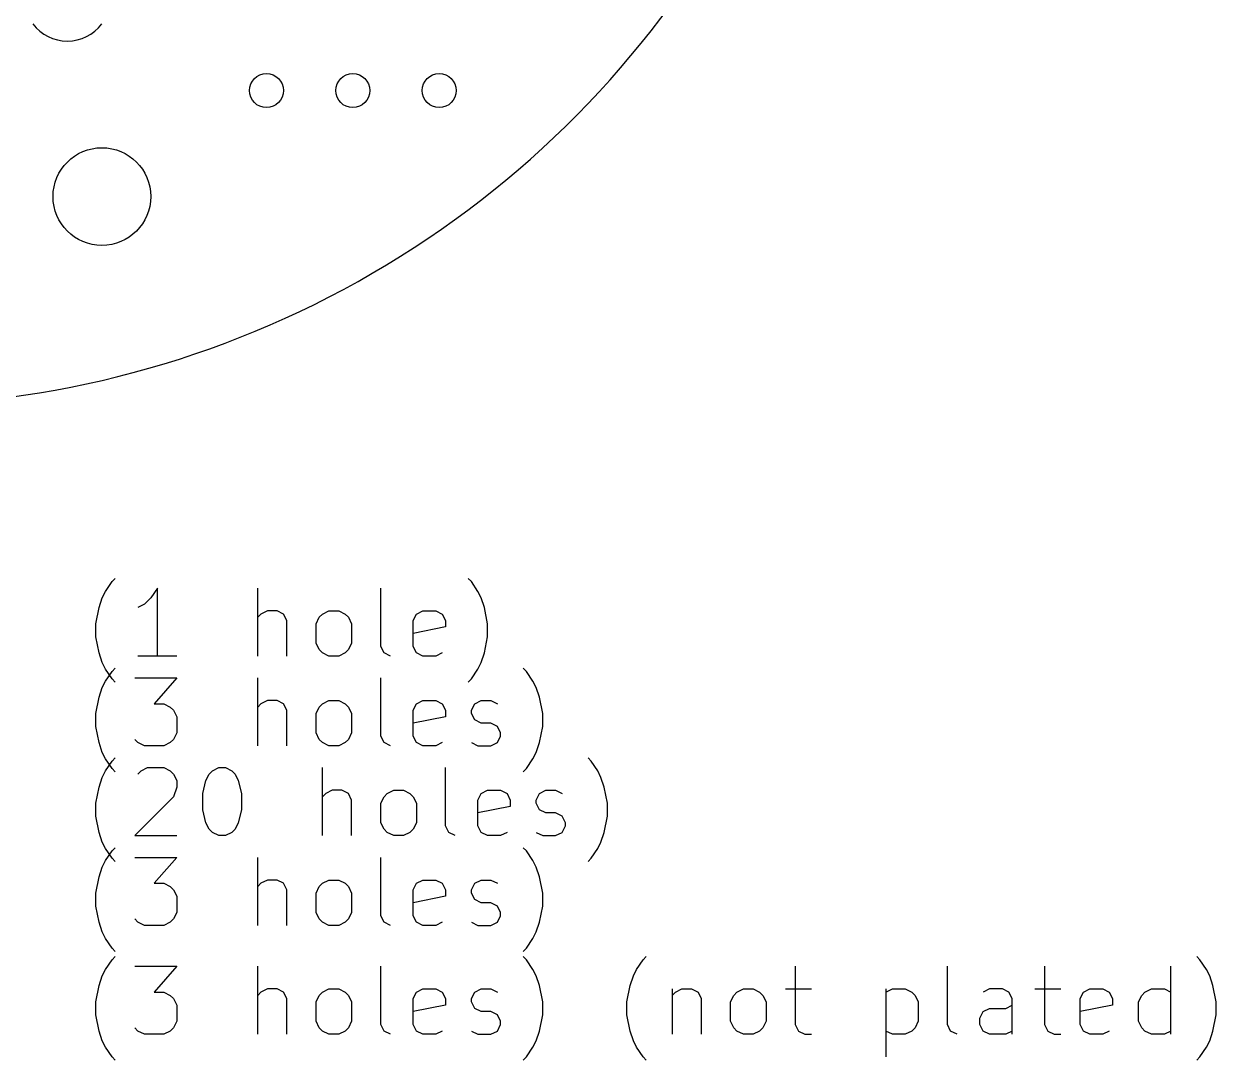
# Model space of a CAD drawing. Extents: x 118.6 to 188.7, y -119.1 to -43.1.
# Drawn here: x 153.66 to 188.73, y -119.12 to -88.65 of the extents above; entities that cross this region are included whole.
import ezdxf

# ---------------------------------------------------------------- set-up
doc = ezdxf.new("R2010")
doc.units = 0
doc.layers.add('BLACK', color=7, linetype='CONTINUOUS')

msp = doc.modelspace()

# ---------------------------------------------------------------- linework, layer by layer
at = {"layer": 'BLACK', "linetype": 'CONTINUOUS'}
for p, q in [((156.064161, -105.335627), (156.254637, -105.049912)), ((156.254637, -105.049912), (156.349876, -104.954674)), ((166.826067, -105.049912), (166.730829, -104.954674)), ((167.016543, -105.335627), (166.826067, -105.049912)), ((155.873685, -105.811817), (155.968923, -105.526103)), ((155.968923, -105.526103), (156.064161, -105.335627)), ((157.397494, -105.526103), (157.207018, -105.716579)), ((157.58797, -105.240389), (157.397494, -105.526103)), ((157.58797, -107.240389), (157.58797, -105.240389)), ((160.540352, -107.240389), (160.540352, -105.240389)), ((164.1594, -106.954674), (164.1594, -105.240389)), ((167.111781, -105.526103), (167.016543, -105.335627)), ((167.207019, -105.811817), (167.111781, -105.526103)), ((155.778447, -106.288008), (155.873685, -105.811817)), ((157.207018, -105.716579), (157.016542, -105.811817)), ((160.826066, -105.907055), (160.63559, -106.002293)), ((161.111781, -105.907055), (160.826066, -105.907055)), ((161.302257, -106.002293), (161.111781, -105.907055)), ((162.445114, -106.002293), (162.63559, -105.907055)), ((162.63559, -105.907055), (162.921305, -105.907055)), ((162.921305, -105.907055), (163.111781, -106.002293)), ((165.207019, -106.002293), (165.397495, -105.907055)), ((165.397495, -105.907055), (165.778448, -105.907055)), ((165.778448, -105.907055), (165.968924, -106.002293)), ((167.302257, -106.288008), (167.207019, -105.811817)), ((160.63559, -106.002293), (160.540352, -106.097531)), ((161.397495, -106.19277), (161.302257, -106.002293)), ((161.397495, -107.240389), (161.397495, -106.19277)), ((162.254638, -106.288008), (162.349876, -106.097531)), ((162.349876, -106.097531), (162.445114, -106.002293)), ((163.111781, -106.002293), (163.207019, -106.097531)), ((163.207019, -106.097531), (163.302257, -106.288008)), ((165.111781, -106.19277), (165.207019, -106.002293)), ((165.111781, -106.954674), (165.111781, -106.19277)), ((165.968924, -106.002293), (166.064162, -106.19277)), ((166.064162, -106.19277), (166.064162, -106.383246)), ((155.778447, -106.66896), (155.778447, -106.288008)), ((162.254638, -106.859436), (162.254638, -106.288008)), ((163.302257, -106.288008), (163.302257, -106.859436)), ((166.064162, -106.383246), (165.111781, -106.573722)), ((167.302257, -106.66896), (167.302257, -106.288008)), ((155.873685, -107.145151), (155.778447, -106.66896)), ((162.349876, -107.049912), (162.254638, -106.859436)), ((163.302257, -106.859436), (163.207019, -107.049912)), ((164.254638, -107.145151), (164.1594, -106.954674)), ((165.207019, -107.145151), (165.111781, -106.954674)), ((167.207019, -107.145151), (167.302257, -106.66896)), ((155.968923, -107.430865), (155.873685, -107.145151)), ((158.159399, -107.240389), (157.016542, -107.240389)), ((162.445114, -107.145151), (162.349876, -107.049912)), ((162.63559, -107.240389), (162.445114, -107.145151)), ((162.921305, -107.240389), (162.63559, -107.240389)), ((163.111781, -107.145151), (162.921305, -107.240389)), ((163.207019, -107.049912), (163.111781, -107.145151)), ((164.445114, -107.240389), (164.254638, -107.145151)), ((165.397495, -107.240389), (165.207019, -107.145151)), ((165.778448, -107.240389), (165.397495, -107.240389)), ((165.968924, -107.145151), (165.778448, -107.240389)), ((167.111781, -107.430865), (167.207019, -107.145151)), ((156.064161, -107.621341), (155.968923, -107.430865)), ((156.254637, -107.907055), (156.064161, -107.621341)), ((156.254637, -107.689912), (156.349876, -107.594674)), ((166.826067, -107.907055), (167.016543, -107.621341)), ((167.016543, -107.621341), (167.111781, -107.430865)), ((168.445115, -107.689912), (168.349877, -107.594674)), ((155.968923, -108.166103), (156.064161, -107.975627)), ((156.064161, -107.975627), (156.254637, -107.689912)), ((156.349876, -108.002293), (156.254637, -107.907055)), ((156.921304, -107.880389), (158.159399, -107.880389)), ((158.159399, -107.880389), (157.492732, -108.642293)), ((160.540352, -109.880389), (160.540352, -107.880389)), ((164.1594, -109.594674), (164.1594, -107.880389)), ((166.730829, -108.002293), (166.826067, -107.907055)), ((168.635591, -107.975627), (168.445115, -107.689912)), ((168.730829, -108.166103), (168.635591, -107.975627)), ((155.873685, -108.451817), (155.968923, -108.166103)), ((168.826067, -108.451817), (168.730829, -108.166103)), ((155.778447, -108.928008), (155.873685, -108.451817)), ((157.492732, -108.642293), (157.778447, -108.642293)), ((157.778447, -108.642293), (157.968923, -108.737531)), ((160.63559, -108.642293), (160.540352, -108.737531)), ((160.826066, -108.547055), (160.63559, -108.642293)), ((161.111781, -108.547055), (160.826066, -108.547055)), ((161.302257, -108.642293), (161.111781, -108.547055)), ((161.397495, -108.83277), (161.302257, -108.642293)), ((162.349876, -108.737531), (162.445114, -108.642293)), ((162.445114, -108.642293), (162.63559, -108.547055)), ((162.63559, -108.547055), (162.921305, -108.547055)), ((162.921305, -108.547055), (163.111781, -108.642293)), ((163.111781, -108.642293), (163.207019, -108.737531)), ((165.111781, -108.83277), (165.207019, -108.642293)), ((165.207019, -108.642293), (165.397495, -108.547055)), ((165.397495, -108.547055), (165.778448, -108.547055)), ((165.778448, -108.547055), (165.968924, -108.642293)), ((165.968924, -108.642293), (166.064162, -108.83277)), ((166.826067, -108.83277), (166.921305, -108.642293)), ((166.921305, -108.642293), (167.111781, -108.547055)), ((167.111781, -108.547055), (167.397495, -108.547055)), ((167.397495, -108.547055), (167.587972, -108.642293)), ((168.921305, -108.928008), (168.826067, -108.451817)), ((155.778447, -109.30896), (155.778447, -108.928008)), ((157.968923, -108.737531), (158.064161, -108.83277)), ((158.064161, -108.83277), (158.159399, -109.023246)), ((158.159399, -109.023246), (158.159399, -109.499436)), ((161.397495, -109.880389), (161.397495, -108.83277)), ((162.254638, -108.928008), (162.349876, -108.737531)), ((162.254638, -109.499436), (162.254638, -108.928008)), ((163.207019, -108.737531), (163.302257, -108.928008)), ((163.302257, -108.928008), (163.302257, -109.499436)), ((165.111781, -109.594674), (165.111781, -108.83277)), ((166.064162, -109.023246), (165.111781, -109.213722)), ((166.064162, -108.83277), (166.064162, -109.023246)), ((166.826067, -108.928008), (166.826067, -108.83277)), ((166.921305, -109.118484), (166.826067, -108.928008)), ((168.921305, -109.30896), (168.921305, -108.928008)), ((155.873685, -109.785151), (155.778447, -109.30896)), ((167.111781, -109.213722), (166.921305, -109.118484)), ((167.397495, -109.213722), (167.111781, -109.213722)), ((167.587972, -109.30896), (167.397495, -109.213722)), ((167.68321, -109.499436), (167.587972, -109.30896)), ((168.826067, -109.785151), (168.921305, -109.30896)), ((157.016542, -109.785151), (156.921304, -109.689912)), ((158.064161, -109.689912), (157.968923, -109.785151)), ((158.159399, -109.499436), (158.064161, -109.689912)), ((162.349876, -109.689912), (162.254638, -109.499436)), ((162.445114, -109.785151), (162.349876, -109.689912)), ((163.207019, -109.689912), (163.111781, -109.785151)), ((163.302257, -109.499436), (163.207019, -109.689912)), ((164.254638, -109.785151), (164.1594, -109.594674)), ((165.207019, -109.785151), (165.111781, -109.594674)), ((167.587972, -109.785151), (167.68321, -109.594674)), ((167.68321, -109.594674), (167.68321, -109.499436)), ((155.968923, -110.070865), (155.873685, -109.785151)), ((156.064161, -110.261341), (155.968923, -110.070865)), ((157.207018, -109.880389), (157.016542, -109.785151)), ((157.778447, -109.880389), (157.207018, -109.880389)), ((157.968923, -109.785151), (157.778447, -109.880389)), ((162.63559, -109.880389), (162.445114, -109.785151)), ((162.921305, -109.880389), (162.63559, -109.880389)), ((163.111781, -109.785151), (162.921305, -109.880389)), ((164.445114, -109.880389), (164.254638, -109.785151)), ((165.397495, -109.880389), (165.207019, -109.785151)), ((165.778448, -109.880389), (165.397495, -109.880389)), ((165.968924, -109.785151), (165.778448, -109.880389)), ((166.826067, -109.785151), (167.016543, -109.880389)), ((167.016543, -109.880389), (167.397495, -109.880389)), ((167.397495, -109.880389), (167.587972, -109.785151)), ((168.635591, -110.261341), (168.730829, -110.070865)), ((168.730829, -110.070865), (168.826067, -109.785151)), ((156.254637, -110.547055), (156.064161, -110.261341)), ((156.064161, -110.615627), (156.254637, -110.329912)), ((156.254637, -110.329912), (156.349876, -110.234674)), ((168.445115, -110.547055), (168.635591, -110.261341)), ((170.349877, -110.329912), (170.254639, -110.234674)), ((170.540353, -110.615627), (170.349877, -110.329912)), ((155.873685, -111.091817), (155.968923, -110.806103)), ((155.968923, -110.806103), (156.064161, -110.615627)), ((156.349876, -110.642293), (156.254637, -110.547055)), ((157.016542, -110.710865), (157.11178, -110.615627)), ((157.11178, -110.615627), (157.302256, -110.520389)), ((157.302256, -110.520389), (157.778447, -110.520389)), ((157.778447, -110.520389), (157.968923, -110.615627)), ((157.968923, -110.615627), (158.064161, -110.710865)), ((158.064161, -110.710865), (158.159399, -110.901341)), ((159.016542, -110.901341), (159.11178, -110.710865)), ((159.11178, -110.710865), (159.207018, -110.615627)), ((159.207018, -110.615627), (159.397494, -110.520389)), ((159.397494, -110.520389), (159.587971, -110.520389)), ((159.587971, -110.520389), (159.778447, -110.615627)), ((159.778447, -110.615627), (159.873685, -110.710865)), ((159.873685, -110.710865), (159.968923, -110.901341)), ((162.445114, -112.520389), (162.445114, -110.520389)), ((166.064162, -112.234674), (166.064162, -110.520389)), ((168.349877, -110.642293), (168.445115, -110.547055)), ((170.635591, -110.806103), (170.540353, -110.615627)), ((170.730829, -111.091817), (170.635591, -110.806103)), ((155.778447, -111.568008), (155.873685, -111.091817)), ((158.159399, -111.091817), (158.064161, -111.377531)), ((158.159399, -110.901341), (158.159399, -111.091817)), ((158.921304, -111.282293), (159.016542, -110.901341)), ((159.968923, -110.901341), (160.064161, -111.282293)), ((170.826067, -111.568008), (170.730829, -111.091817)), ((158.064161, -111.377531), (156.921304, -112.520389)), ((158.921304, -111.758484), (158.921304, -111.282293)), ((160.064161, -111.282293), (160.064161, -111.758484)), ((162.540352, -111.282293), (162.445114, -111.377531)), ((162.730828, -111.187055), (162.540352, -111.282293)), ((163.016543, -111.187055), (162.730828, -111.187055)), ((163.207019, -111.282293), (163.016543, -111.187055)), ((163.302257, -111.47277), (163.207019, -111.282293)), ((163.302257, -112.520389), (163.302257, -111.47277)), ((164.1594, -111.568008), (164.254638, -111.377531)), ((164.254638, -111.377531), (164.349876, -111.282293)), ((164.349876, -111.282293), (164.540352, -111.187055)), ((164.540352, -111.187055), (164.826067, -111.187055)), ((164.826067, -111.187055), (165.016543, -111.282293)), ((165.016543, -111.282293), (165.111781, -111.377531)), ((165.111781, -111.377531), (165.207019, -111.568008)), ((167.016543, -111.47277), (167.111781, -111.282293)), ((167.016543, -112.234674), (167.016543, -111.47277)), ((167.111781, -111.282293), (167.302257, -111.187055)), ((167.302257, -111.187055), (167.68321, -111.187055)), ((167.68321, -111.187055), (167.873686, -111.282293)), ((167.873686, -111.282293), (167.968924, -111.47277)), ((167.968924, -111.47277), (167.968924, -111.663246)), ((168.730829, -111.47277), (168.826067, -111.282293)), ((168.730829, -111.568008), (168.730829, -111.47277)), ((168.826067, -111.282293), (169.016543, -111.187055)), ((169.016543, -111.187055), (169.302257, -111.187055)), ((169.302257, -111.187055), (169.492734, -111.282293)), ((155.778447, -111.94896), (155.778447, -111.568008)), ((159.016542, -112.139436), (158.921304, -111.758484)), ((160.064161, -111.758484), (159.968923, -112.139436)), ((164.1594, -112.139436), (164.1594, -111.568008)), ((165.207019, -111.568008), (165.207019, -112.139436)), ((167.968924, -111.663246), (167.016543, -111.853722)), ((168.826067, -111.758484), (168.730829, -111.568008)), ((169.016543, -111.853722), (168.826067, -111.758484)), ((169.302257, -111.853722), (169.016543, -111.853722)), ((169.492734, -111.94896), (169.302257, -111.853722)), ((170.826067, -111.94896), (170.826067, -111.568008)), ((155.873685, -112.425151), (155.778447, -111.94896)), ((159.11178, -112.329912), (159.016542, -112.139436)), ((159.968923, -112.139436), (159.873685, -112.329912)), ((164.254638, -112.329912), (164.1594, -112.139436)), ((165.207019, -112.139436), (165.111781, -112.329912)), ((169.587972, -112.139436), (169.492734, -111.94896)), ((169.587972, -112.234674), (169.587972, -112.139436)), ((170.730829, -112.425151), (170.826067, -111.94896)), ((155.968923, -112.710865), (155.873685, -112.425151)), ((156.921304, -112.520389), (158.159399, -112.520389)), ((159.207018, -112.425151), (159.11178, -112.329912)), ((159.397494, -112.520389), (159.207018, -112.425151)), ((159.587971, -112.520389), (159.397494, -112.520389)), ((159.778447, -112.425151), (159.587971, -112.520389)), ((159.873685, -112.329912), (159.778447, -112.425151)), ((164.349876, -112.425151), (164.254638, -112.329912)), ((164.540352, -112.520389), (164.349876, -112.425151)), ((164.826067, -112.520389), (164.540352, -112.520389)), ((165.016543, -112.425151), (164.826067, -112.520389)), ((165.111781, -112.329912), (165.016543, -112.425151)), ((166.1594, -112.425151), (166.064162, -112.234674)), ((166.349876, -112.520389), (166.1594, -112.425151)), ((167.111781, -112.425151), (167.016543, -112.234674)), ((167.302257, -112.520389), (167.111781, -112.425151)), ((167.68321, -112.520389), (167.302257, -112.520389)), ((167.873686, -112.425151), (167.68321, -112.520389)), ((168.730829, -112.425151), (168.921305, -112.520389)), ((168.921305, -112.520389), (169.302257, -112.520389)), ((169.302257, -112.520389), (169.492734, -112.425151)), ((169.492734, -112.425151), (169.587972, -112.234674)), ((170.635591, -112.710865), (170.730829, -112.425151)), ((156.064161, -112.901341), (155.968923, -112.710865)), ((156.254637, -113.187055), (156.064161, -112.901341)), ((156.254637, -112.969912), (156.349876, -112.874674)), ((168.445115, -112.969912), (168.349877, -112.874674)), ((170.349877, -113.187055), (170.540353, -112.901341)), ((170.540353, -112.901341), (170.635591, -112.710865)), ((155.968923, -113.446103), (156.064161, -113.255627)), ((156.064161, -113.255627), (156.254637, -112.969912)), ((156.349876, -113.282293), (156.254637, -113.187055)), ((156.921304, -113.160389), (158.159399, -113.160389)), ((158.159399, -113.160389), (157.492732, -113.922293)), ((160.540352, -115.160389), (160.540352, -113.160389)), ((164.1594, -114.874674), (164.1594, -113.160389)), ((168.635591, -113.255627), (168.445115, -112.969912)), ((168.730829, -113.446103), (168.635591, -113.255627)), ((170.254639, -113.282293), (170.349877, -113.187055)), ((155.873685, -113.731817), (155.968923, -113.446103)), ((168.826067, -113.731817), (168.730829, -113.446103)), ((155.778447, -114.208008), (155.873685, -113.731817)), ((157.492732, -113.922293), (157.778447, -113.922293)), ((157.778447, -113.922293), (157.968923, -114.017531)), ((160.63559, -113.922293), (160.540352, -114.017531)), ((160.826066, -113.827055), (160.63559, -113.922293)), ((161.111781, -113.827055), (160.826066, -113.827055)), ((161.302257, -113.922293), (161.111781, -113.827055)), ((161.397495, -114.11277), (161.302257, -113.922293)), ((162.349876, -114.017531), (162.445114, -113.922293)), ((162.445114, -113.922293), (162.63559, -113.827055)), ((162.63559, -113.827055), (162.921305, -113.827055)), ((162.921305, -113.827055), (163.111781, -113.922293)), ((163.111781, -113.922293), (163.207019, -114.017531)), ((165.111781, -114.11277), (165.207019, -113.922293)), ((165.207019, -113.922293), (165.397495, -113.827055)), ((165.397495, -113.827055), (165.778448, -113.827055)), ((165.778448, -113.827055), (165.968924, -113.922293)), ((165.968924, -113.922293), (166.064162, -114.11277)), ((166.826067, -114.11277), (166.921305, -113.922293)), ((166.921305, -113.922293), (167.111781, -113.827055)), ((167.111781, -113.827055), (167.397495, -113.827055)), ((167.397495, -113.827055), (167.587972, -113.922293)), ((168.921305, -114.208008), (168.826067, -113.731817)), ((155.778447, -114.58896), (155.778447, -114.208008)), ((157.968923, -114.017531), (158.064161, -114.11277)), ((158.064161, -114.11277), (158.159399, -114.303246)), ((158.159399, -114.303246), (158.159399, -114.779436)), ((161.397495, -115.160389), (161.397495, -114.11277)), ((162.254638, -114.208008), (162.349876, -114.017531)), ((162.254638, -114.779436), (162.254638, -114.208008)), ((163.207019, -114.017531), (163.302257, -114.208008)), ((163.302257, -114.208008), (163.302257, -114.779436)), ((165.111781, -114.874674), (165.111781, -114.11277)), ((166.064162, -114.303246), (165.111781, -114.493722)), ((166.064162, -114.11277), (166.064162, -114.303246)), ((166.826067, -114.208008), (166.826067, -114.11277)), ((166.921305, -114.398484), (166.826067, -114.208008)), ((168.921305, -114.58896), (168.921305, -114.208008)), ((155.873685, -115.065151), (155.778447, -114.58896)), ((167.111781, -114.493722), (166.921305, -114.398484)), ((167.397495, -114.493722), (167.111781, -114.493722)), ((167.587972, -114.58896), (167.397495, -114.493722)), ((167.68321, -114.779436), (167.587972, -114.58896)), ((168.826067, -115.065151), (168.921305, -114.58896)), ((157.016542, -115.065151), (156.921304, -114.969912)), ((158.064161, -114.969912), (157.968923, -115.065151)), ((158.159399, -114.779436), (158.064161, -114.969912)), ((162.349876, -114.969912), (162.254638, -114.779436)), ((162.445114, -115.065151), (162.349876, -114.969912)), ((163.207019, -114.969912), (163.111781, -115.065151)), ((163.302257, -114.779436), (163.207019, -114.969912)), ((164.254638, -115.065151), (164.1594, -114.874674)), ((165.207019, -115.065151), (165.111781, -114.874674)), ((167.587972, -115.065151), (167.68321, -114.874674)), ((167.68321, -114.874674), (167.68321, -114.779436)), ((155.968923, -115.350865), (155.873685, -115.065151)), ((156.064161, -115.541341), (155.968923, -115.350865)), ((157.207018, -115.160389), (157.016542, -115.065151)), ((157.778447, -115.160389), (157.207018, -115.160389)), ((157.968923, -115.065151), (157.778447, -115.160389)), ((162.63559, -115.160389), (162.445114, -115.065151)), ((162.921305, -115.160389), (162.63559, -115.160389)), ((163.111781, -115.065151), (162.921305, -115.160389)), ((164.445114, -115.160389), (164.254638, -115.065151)), ((165.397495, -115.160389), (165.207019, -115.065151)), ((165.778448, -115.160389), (165.397495, -115.160389)), ((165.968924, -115.065151), (165.778448, -115.160389)), ((166.826067, -115.065151), (167.016543, -115.160389)), ((167.016543, -115.160389), (167.397495, -115.160389)), ((167.397495, -115.160389), (167.587972, -115.065151)), ((168.635591, -115.541341), (168.730829, -115.350865)), ((168.730829, -115.350865), (168.826067, -115.065151)), ((156.254637, -115.827055), (156.064161, -115.541341)), ((168.445115, -115.827055), (168.635591, -115.541341)), ((156.349876, -115.922293), (156.254637, -115.827055)), ((156.254637, -116.169912), (156.349876, -116.074674)), ((168.349877, -115.922293), (168.445115, -115.827055)), ((168.445115, -116.169912), (168.349877, -116.074674)), ((171.873686, -116.169912), (171.968925, -116.074674)), ((188.25464, -116.169912), (188.159402, -116.074674)), ((156.064161, -116.455627), (156.254637, -116.169912)), ((156.921304, -116.360389), (158.159399, -116.360389)), ((158.159399, -116.360389), (157.492732, -117.122293)), ((160.540352, -118.360389), (160.540352, -116.360389)), ((164.1594, -118.074674), (164.1594, -116.360389)), ((168.635591, -116.455627), (168.445115, -116.169912)), ((171.68321, -116.455627), (171.873686, -116.169912)), ((176.349877, -116.360389), (176.349877, -118.074674)), ((180.826068, -118.074674), (180.826068, -116.360389)), ((183.683211, -116.360389), (183.683211, -118.074674)), ((187.397497, -118.360389), (187.397497, -116.360389)), ((188.445116, -116.455627), (188.25464, -116.169912)), ((155.873685, -116.931817), (155.968923, -116.646103)), ((155.968923, -116.646103), (156.064161, -116.455627)), ((168.730829, -116.646103), (168.635591, -116.455627)), ((168.826067, -116.931817), (168.730829, -116.646103)), ((171.492734, -116.931817), (171.587972, -116.646103)), ((171.587972, -116.646103), (171.68321, -116.455627)), ((188.540354, -116.646103), (188.445116, -116.455627)), ((188.635592, -116.931817), (188.540354, -116.646103)), ((155.778447, -117.408008), (155.873685, -116.931817)), ((157.492732, -117.122293), (157.778447, -117.122293)), ((157.778447, -117.122293), (157.968923, -117.217531)), ((160.63559, -117.122293), (160.540352, -117.217531)), ((160.826066, -117.027055), (160.63559, -117.122293)), ((161.111781, -117.027055), (160.826066, -117.027055)), ((161.302257, -117.122293), (161.111781, -117.027055)), ((161.397495, -117.31277), (161.302257, -117.122293)), ((162.349876, -117.217531), (162.445114, -117.122293)), ((162.445114, -117.122293), (162.63559, -117.027055)), ((162.63559, -117.027055), (162.921305, -117.027055)), ((162.921305, -117.027055), (163.111781, -117.122293)), ((163.111781, -117.122293), (163.207019, -117.217531)), ((165.111781, -117.31277), (165.207019, -117.122293)), ((165.207019, -117.122293), (165.397495, -117.027055)), ((165.397495, -117.027055), (165.778448, -117.027055)), ((165.778448, -117.027055), (165.968924, -117.122293)), ((165.968924, -117.122293), (166.064162, -117.31277)), ((166.826067, -117.31277), (166.921305, -117.122293)), ((166.921305, -117.122293), (167.111781, -117.027055)), ((167.111781, -117.027055), (167.397495, -117.027055)), ((167.397495, -117.027055), (167.587972, -117.122293)), ((168.921305, -117.408008), (168.826067, -116.931817)), ((171.397496, -117.408008), (171.492734, -116.931817)), ((172.730829, -117.027055), (172.730829, -118.360389)), ((172.730829, -117.217531), (172.826067, -117.122293)), ((172.826067, -117.122293), (173.016543, -117.027055)), ((173.016543, -117.027055), (173.302258, -117.027055)), ((173.302258, -117.027055), (173.492734, -117.122293)), ((173.492734, -117.122293), (173.587972, -117.31277)), ((174.540353, -117.217531), (174.635591, -117.122293)), ((174.635591, -117.122293), (174.826067, -117.027055)), ((174.826067, -117.027055), (175.111782, -117.027055)), ((175.111782, -117.027055), (175.302258, -117.122293)), ((175.302258, -117.122293), (175.397496, -117.217531)), ((176.064163, -117.027055), (176.826067, -117.027055)), ((179.016544, -117.027055), (179.016544, -119.027055)), ((179.016544, -117.122293), (179.20702, -117.027055)), ((179.20702, -117.027055), (179.587973, -117.027055)), ((179.587973, -117.027055), (179.778449, -117.122293)), ((179.778449, -117.122293), (179.873687, -117.217531)), ((182.064163, -117.027055), (181.873687, -117.122293)), ((182.445116, -117.027055), (182.064163, -117.027055)), ((182.635592, -117.122293), (182.445116, -117.027055)), ((182.73083, -117.31277), (182.635592, -117.122293)), ((183.397497, -117.027055), (184.159401, -117.027055)), ((184.73083, -117.31277), (184.826068, -117.122293)), ((184.826068, -117.122293), (185.016544, -117.027055)), ((185.016544, -117.027055), (185.397497, -117.027055)), ((185.397497, -117.027055), (185.587973, -117.122293)), ((185.587973, -117.122293), (185.683211, -117.31277)), ((186.540354, -117.217531), (186.635592, -117.122293)), ((186.635592, -117.122293), (186.826068, -117.027055)), ((186.826068, -117.027055), (187.207021, -117.027055)), ((187.207021, -117.027055), (187.397497, -117.122293)), ((188.73083, -117.408008), (188.635592, -116.931817)), ((155.778447, -117.78896), (155.778447, -117.408008)), ((157.968923, -117.217531), (158.064161, -117.31277)), ((158.064161, -117.31277), (158.159399, -117.503246)), ((161.397495, -118.360389), (161.397495, -117.31277)), ((162.254638, -117.408008), (162.349876, -117.217531)), ((162.254638, -117.979436), (162.254638, -117.408008)), ((163.207019, -117.217531), (163.302257, -117.408008)), ((163.302257, -117.408008), (163.302257, -117.979436)), ((165.111781, -118.074674), (165.111781, -117.31277)), ((166.064162, -117.31277), (166.064162, -117.503246)), ((166.826067, -117.408008), (166.826067, -117.31277)), ((166.921305, -117.598484), (166.826067, -117.408008)), ((168.921305, -117.78896), (168.921305, -117.408008)), ((171.397496, -117.78896), (171.397496, -117.408008)), ((173.587972, -117.31277), (173.587972, -118.360389)), ((174.445115, -117.408008), (174.540353, -117.217531)), ((174.445115, -117.979436), (174.445115, -117.408008)), ((175.397496, -117.217531), (175.492734, -117.408008)), ((175.492734, -117.408008), (175.492734, -117.979436)), ((179.873687, -117.217531), (179.968925, -117.408008)), ((179.968925, -117.408008), (179.968925, -117.979436)), ((182.73083, -118.360389), (182.73083, -117.31277)), ((184.73083, -118.074674), (184.73083, -117.31277)), ((185.683211, -117.31277), (185.683211, -117.503246)), ((186.445116, -117.408008), (186.540354, -117.217531)), ((186.445116, -117.979436), (186.445116, -117.408008)), ((188.73083, -117.78896), (188.73083, -117.408008)), ((155.873685, -118.265151), (155.778447, -117.78896)), ((158.159399, -117.503246), (158.159399, -117.979436)), ((166.064162, -117.503246), (165.111781, -117.693722)), ((167.111781, -117.693722), (166.921305, -117.598484)), ((167.397495, -117.693722), (167.111781, -117.693722)), ((167.587972, -117.78896), (167.397495, -117.693722)), ((167.68321, -117.979436), (167.587972, -117.78896)), ((168.826067, -118.265151), (168.921305, -117.78896)), ((171.492734, -118.265151), (171.397496, -117.78896)), ((181.778449, -117.884198), (181.873687, -117.693722)), ((181.873687, -117.693722), (182.064163, -117.598484)), ((182.064163, -117.598484), (182.540354, -117.598484)), ((182.540354, -117.598484), (182.73083, -117.503246)), ((185.683211, -117.503246), (184.73083, -117.693722)), ((188.635592, -118.265151), (188.73083, -117.78896)), ((157.016542, -118.265151), (156.921304, -118.169912)), ((158.064161, -118.169912), (157.968923, -118.265151)), ((158.159399, -117.979436), (158.064161, -118.169912)), ((162.349876, -118.169912), (162.254638, -117.979436)), ((162.445114, -118.265151), (162.349876, -118.169912)), ((163.207019, -118.169912), (163.111781, -118.265151)), ((163.302257, -117.979436), (163.207019, -118.169912)), ((164.254638, -118.265151), (164.1594, -118.074674)), ((165.207019, -118.265151), (165.111781, -118.074674)), ((167.587972, -118.265151), (167.68321, -118.074674)), ((167.68321, -118.074674), (167.68321, -117.979436)), ((174.540353, -118.169912), (174.445115, -117.979436)), ((174.635591, -118.265151), (174.540353, -118.169912)), ((175.397496, -118.169912), (175.302258, -118.265151)), ((175.492734, -117.979436), (175.397496, -118.169912)), ((176.349877, -118.074674), (176.445115, -118.265151)), ((179.873687, -118.169912), (179.778449, -118.265151)), ((179.968925, -117.979436), (179.873687, -118.169912)), ((180.921306, -118.265151), (180.826068, -118.074674)), ((181.778449, -118.074674), (181.778449, -117.884198)), ((181.873687, -118.265151), (181.778449, -118.074674)), ((183.683211, -118.074674), (183.778449, -118.265151)), ((184.826068, -118.265151), (184.73083, -118.074674)), ((186.540354, -118.169912), (186.445116, -117.979436)), ((186.635592, -118.265151), (186.540354, -118.169912)), ((155.968923, -118.550865), (155.873685, -118.265151)), ((157.207018, -118.360389), (157.016542, -118.265151)), ((157.778447, -118.360389), (157.207018, -118.360389)), ((157.968923, -118.265151), (157.778447, -118.360389)), ((162.63559, -118.360389), (162.445114, -118.265151)), ((162.921305, -118.360389), (162.63559, -118.360389)), ((163.111781, -118.265151), (162.921305, -118.360389)), ((164.445114, -118.360389), (164.254638, -118.265151)), ((165.397495, -118.360389), (165.207019, -118.265151)), ((165.778448, -118.360389), (165.397495, -118.360389)), ((165.968924, -118.265151), (165.778448, -118.360389)), ((166.826067, -118.265151), (167.016543, -118.360389)), ((167.016543, -118.360389), (167.397495, -118.360389)), ((167.397495, -118.360389), (167.587972, -118.265151)), ((168.730829, -118.550865), (168.826067, -118.265151)), ((171.587972, -118.550865), (171.492734, -118.265151)), ((174.826067, -118.360389), (174.635591, -118.265151)), ((175.111782, -118.360389), (174.826067, -118.360389)), ((175.302258, -118.265151), (175.111782, -118.360389)), ((176.445115, -118.265151), (176.635591, -118.360389)), ((176.635591, -118.360389), (176.826067, -118.360389)), ((179.20702, -118.360389), (179.016544, -118.265151)), ((179.587973, -118.360389), (179.20702, -118.360389)), ((179.778449, -118.265151), (179.587973, -118.360389)), ((181.111782, -118.360389), (180.921306, -118.265151)), ((182.064163, -118.360389), (181.873687, -118.265151)), ((182.540354, -118.360389), (182.064163, -118.360389)), ((182.73083, -118.265151), (182.540354, -118.360389)), ((183.778449, -118.265151), (183.968925, -118.360389)), ((183.968925, -118.360389), (184.159401, -118.360389)), ((185.016544, -118.360389), (184.826068, -118.265151)), ((185.397497, -118.360389), (185.016544, -118.360389)), ((185.587973, -118.265151), (185.397497, -118.360389)), ((186.826068, -118.360389), (186.635592, -118.265151)), ((187.207021, -118.360389), (186.826068, -118.360389)), ((187.397497, -118.265151), (187.207021, -118.360389)), ((188.540354, -118.550865), (188.635592, -118.265151)), ((156.064161, -118.741341), (155.968923, -118.550865)), ((156.254637, -119.027055), (156.064161, -118.741341)), ((168.445115, -119.027055), (168.635591, -118.741341)), ((168.635591, -118.741341), (168.730829, -118.550865)), ((171.68321, -118.741341), (171.587972, -118.550865)), ((171.873686, -119.027055), (171.68321, -118.741341)), ((188.25464, -119.027055), (188.445116, -118.741341)), ((188.445116, -118.741341), (188.540354, -118.550865)), ((156.349876, -119.122293), (156.254637, -119.027055)), ((168.349877, -119.122293), (168.445115, -119.027055)), ((171.968925, -119.122293), (171.873686, -119.027055)), ((188.159402, -119.122293), (188.25464, -119.027055))]:
    msp.add_line(p, q, dxfattribs=at)
at = {"layer": 'BLACK'}
for centre, radius in [((160.79724, -90.60825), 0.5), ((163.33724, -90.60825), 0.5), ((165.87724, -90.60825), 0.5), ((155.956, -93.726), 1.436841)]:
    msp.add_circle(centre, radius, dxfattribs=at)
for centre, radius, start, end in [((149.450502, -71.074296), 28.801255, -180.4143773, 0.4135596), ((154.94, -87.884), 1.27, -143.1301023, -36.8698976)]:
    msp.add_arc(centre, radius, start, end, dxfattribs=at)

doc.saveas('drawing.dxf')
